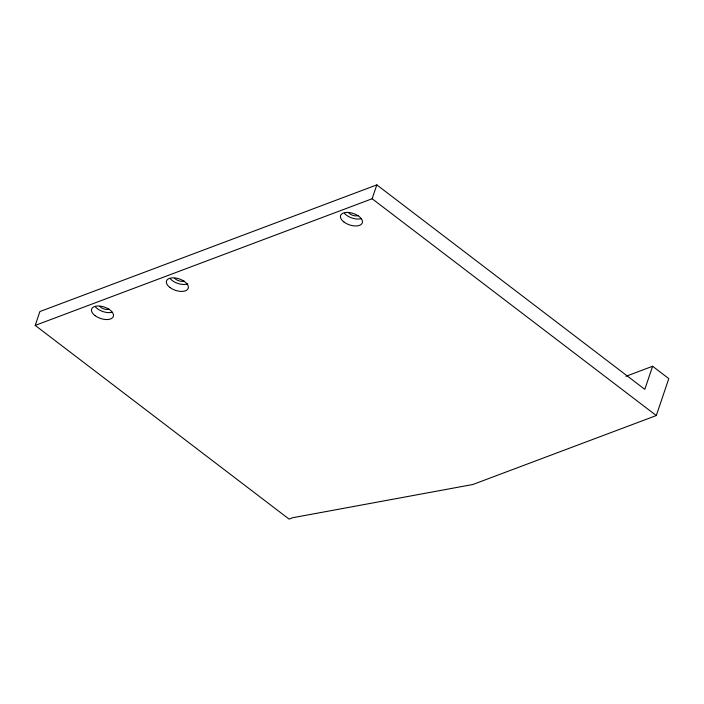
<?xml version="1.0" encoding="UTF-8"?>
<svg xmlns="http://www.w3.org/2000/svg" width="704" height="704" viewBox="0 0 704 704"><rect width="100%" height="100%" fill="white"/><g stroke="black" fill="none" stroke-linecap="round" stroke-linejoin="round"><path stroke-width="1.06" d="M35.2 325.398L39.89 311.546L376.825 184.897L644.802 389.347L652.617 366.265L668.8 378.611L656.295 415.545L472.85 484.502L292.838 517.695L289.089 519.103L35.2 325.398L372.134 198.748L376.825 184.897M625.944 376.297L652.617 366.265M372.134 198.748L656.295 415.545M358.134 215.591A6.16 3.238 18.7 0 1 348.77 212.872M109.173 309.17A6.16 3.238 18.7 0 1 99.81 306.451M184.052 281.019A6.16 3.238 18.7 0 1 174.689 278.309M112.235 312.242A11.458 6.019 18.7 0 1 95.498 306.97M187.792 283.879A11.458 6.019 18.7 0 1 170.377 278.828M361.196 218.662A11.458 6.019 18.7 0 1 344.458 213.391M94.996 315.594A11.458 6.019 18.7 0 0 113.23 316.712A11.458 6.019 18.7 0 0 99.22 306.02A11.458 6.019 18.7 0 0 94.996 315.594M169.866 287.443A11.458 6.019 18.7 0 0 188.109 288.57A11.458 6.019 18.7 0 0 174.09 277.878A11.458 6.019 18.7 0 0 169.866 287.443M343.957 222.006A11.458 6.019 18.7 0 0 362.19 223.133A11.458 6.019 18.7 0 0 348.181 212.441A11.458 6.019 18.7 0 0 343.957 222.006"/></g></svg>
